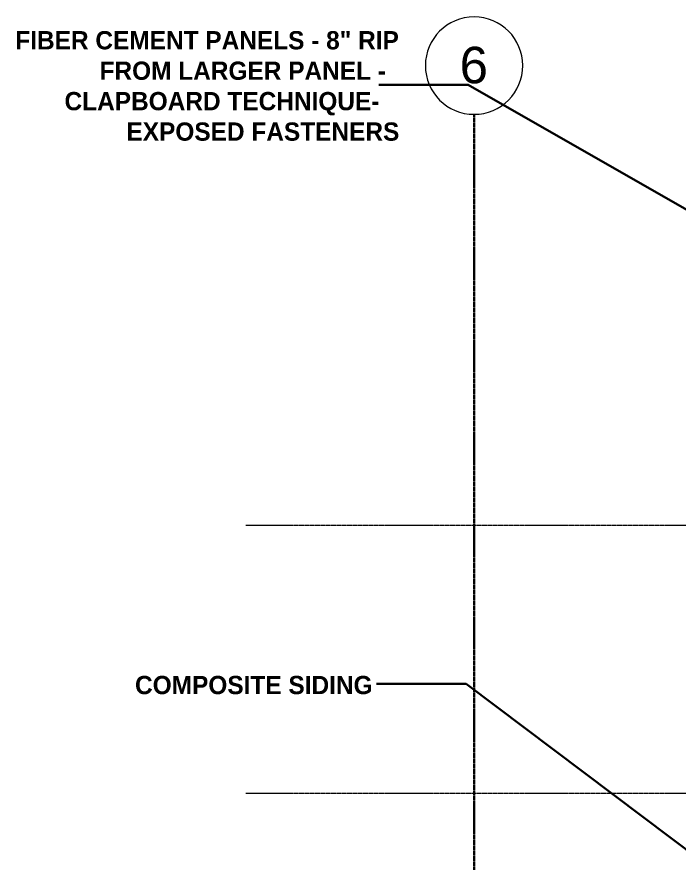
# Model space of a CAD drawing. Header units: inches. Extents: x 1718 to 6958, y -253 to 585.
# Drawn here: x 1718.1 to 2044.3, y 101.5 to 518.5 of the extents above; entities that cross this region are included whole.
import ezdxf

# ---------------------------------------------------------------- set-up
doc = ezdxf.new("R2010")
doc.units = ezdxf.units.IN
doc.header["$MEASUREMENT"] = 0
doc.linetypes.add('Grid Line 1_2_', pattern=[0.875, 0.5, -0.125, 0.125, -0.125])
doc.linetypes.add('Grid Line 1_2__2_', pattern=[0.875, 0.5, -0.125, 0.125, -0.125])
for name, color, linetype, lineweight in [('0-1', 7, 'Continuous', 5), ('0-3', 165, 'Continuous', 5), ('A-FLOR-LEVL-5', 51, 'Grid Line 1_2_', 9), ('G-ANNO-TEXT', 231, 'Continuous', 30), ('G-ANNO-TEXT-1', 231, 'Continuous', 9), ('S-GRID-1', 1, 'Grid Line 1_2__2_', 30), ('S-GRID-IDEN', 1, 'Continuous', 9), ('S-GRID-IDEN-1', 147, 'Continuous', 9)]:
    doc.layers.add(name, color=color, linetype=linetype, lineweight=lineweight)
doc.styles.add('Arial_1', font='arial.ttf', dxfattribs={"height": 18})
doc.styles.add('Century Gothic_B', font='GOTHICB.TTF', dxfattribs={"height": 9})

# ---------------------------------------------------------------- blocks, each defined once
blk = doc.blocks.new('Grid - Grid Head - Circle-1738874-BUILDING ELEVATION - COURTYARD - LOOKING WEST')
at = {"layer": 'S-GRID-IDEN-1'}
for start, end in [(360, 180), (180, 360)]:
    blk.add_arc((3481.32, 494.5), 24, start, end, dxfattribs=at)
blk = doc.blocks.new('CTR - 1st Phase - Structure_rvt-1-BUILDING ELEVATION - COURTYARD - LOOKING WEST')
at = {"layer": 'S-GRID-1'}
blk.add_line((1943.32, -159.84), (1943.32, 470.5), dxfattribs=at)
at = {"layer": '0-3'}
blk.add_blockref('Grid - Grid Head - Circle-1738874-BUILDING ELEVATION - COURTYARD - LOOKING WEST', (-1538, 0), dxfattribs=at)
at = {"layer": 'S-GRID-IDEN', "insert": (1936.19, 503.79), "char_height": 18, "width": 16.968, "attachment_point": 1, "style": 'Arial_1'}
blk.add_mtext('6', dxfattribs=at)

msp = doc.modelspace()

# ---------------------------------------------------------------- linework, layer by layer
at = {"layer": 'A-FLOR-LEVL-5'}
for p, q in [((1830.95, 268), (4167.96, 268)), ((1830.95, 136), (4167.96, 136))]:
    msp.add_line(p, q, dxfattribs=at)
at = {"layer": 'G-ANNO-TEXT'}
for p, q in [((1940.46, 485), (1896.33, 485)), ((2142.7, 369.17), (1940.46, 485)), ((1939.46, 189.78), (1895.33, 189.78)), ((2114.1, 58.17), (1939.46, 189.78))]:
    msp.add_line(p, q, dxfattribs=at)

# ---------------------------------------------------------------- block references
at = {"layer": '0-1'}
msp.add_blockref('CTR - 1st Phase - Structure_rvt-1-BUILDING ELEVATION - COURTYARD - LOOKING WEST', (0, 0), dxfattribs=at)

# ---------------------------------------------------------------- texts
at = {"layer": 'G-ANNO-TEXT-1', "char_height": 9, "attachment_point": 1, "style": 'Century Gothic_B'}
for s, insert, width in [('FIBER CEMENT PANELS - 8" RIP', (1717.33, 511.51), 216.948), ('FROM LARGER PANEL -', (1758.83, 496.51), 166.65), ('CLAPBOARD TECHNIQUE-', (1741.58, 481.51), 187.557), ('EXPOSED FASTENERS', (1772.08, 466.51), 150.591), ('COMPOSITE SIDING', (1776.31, 193.78), 144.228)]:
    msp.add_mtext(s, dxfattribs=dict(at, insert=insert, width=width))

doc.saveas('drawing.dxf')
